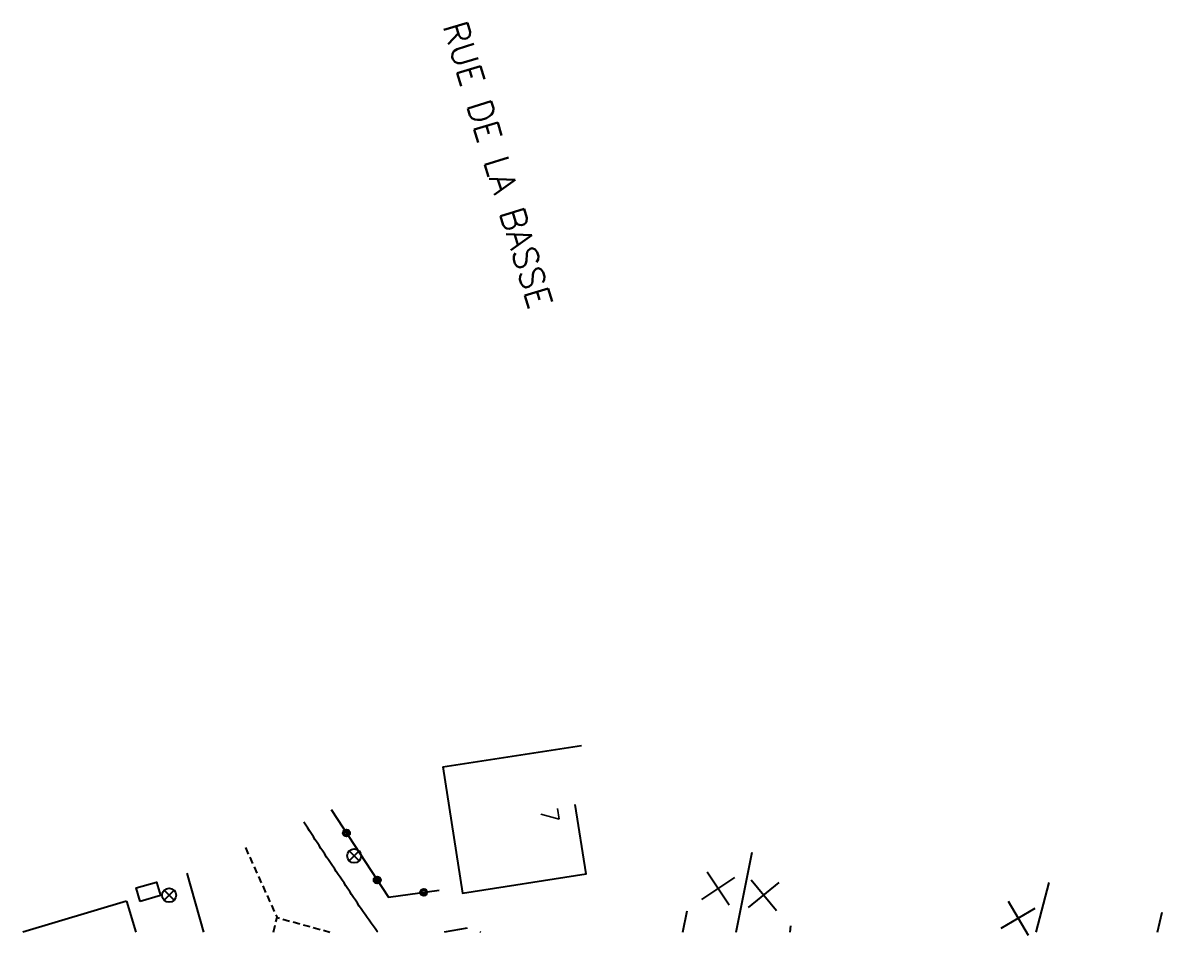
# Model space of a CAD drawing. Header units: millimetres. Extents: x 173999 to 174556, y 130000 to 131000.
# Drawn here: x 174178.9 to 174260.3, y 129999.8 to 130064.8 of the extents above; entities that cross this region are included whole.
import ezdxf
from ezdxf.enums import TextEntityAlignment as Align

# ---------------------------------------------------------------- set-up
doc = ezdxf.new("R2010")
doc.units = ezdxf.units.MM
doc.linetypes.add('DASHED', pattern=[0.75, 0.5, -0.25])
doc.layers.get('0').update_dxf_attribs({"linetype": 'CONTINUOUS'})
for name, color, linetype in [('W0001', 6, 'DASHED'), ('W0008', 7, 'CONTINUOUS'), ('W0100', 7, 'CONTINUOUS'), ('W0322', 7, 'CONTINUOUS'), ('W0469', 7, 'CONTINUOUS'), ('W0989', 7, 'CONTINUOUS'), ('W0991', 7, 'CONTINUOUS'), ('W1102', 7, 'CONTINUOUS'), ('W1471', 7, 'CONTINUOUS')]:
    doc.layers.add(name, color=color, linetype=linetype)
doc.styles.get("Standard").update_dxf_attribs({"font": 'romans.shx', "width": 0.85})

# ---------------------------------------------------------------- blocks, each defined once
blk = doc.blocks.new('t322o')
at = {"color": 0, "linetype": 'Continuous'}
for radius in [0.25, 0.15]:
    blk.add_circle((0, 0), radius, dxfattribs=at)
blk = doc.blocks.new('t991o')
at = {"color": 0, "linetype": 'Continuous'}
for p, q in [((-1, 1), (1, -1)), ((-1, -1), (1, 1))]:
    blk.add_line(p, q, dxfattribs=at)
blk = doc.blocks.new('T1471')
at = {"color": 0, "linetype": 'Continuous', "flags": 128}
blk.add_lwpolyline([(-0.75, -0.5), (-0.75, 0.5), (0.75, 0.5), (0.75, -0.5), (-0.75, -0.5)], dxfattribs=at)
blk = doc.blocks.new('T469')
at = {"color": 0, "linetype": 'Continuous', "flags": 128}
for points in [[(-0.354, 0.354), (0.354, -0.354)], [(-0.354, -0.354), (0.354, 0.354)]]:
    blk.add_lwpolyline(points, dxfattribs=at)
at = {"color": 0, "linetype": 'Continuous'}
blk.add_circle((0, 0), 0.5, dxfattribs=at)

msp = doc.modelspace()

# ---------------------------------------------------------------- linework, layer by layer
at = {"layer": 'W0001', "flags": 128}
for points in [[(174194.828, 130006.021), (174197.089, 130001.034)], [(174196.827, 130000), (174197.089, 130001.034), (174200.851, 130000)]]:
    msp.add_lwpolyline(points, dxfattribs=at)
at = {"layer": 'W0008', "flags": 128}
for points in [[(174204.283, 130000), (174204.244, 130000.049), (174204.092, 130000.245), (174203.944, 130000.441), (174203.798, 130000.64), (174203.654, 130000.84), (174203.511, 130001.041), (174203.371, 130001.243), (174203.232, 130001.447), (174203.094, 130001.651), (174202.957, 130001.856), (174202.82, 130002.062), (174202.685, 130002.267), (174202.55, 130002.474), (174202.414, 130002.68), (174202.279, 130002.886), (174202.143, 130003.092), (174202.007, 130003.297), (174201.87, 130003.502), (174201.733, 130003.707), (174201.594, 130003.911), (174201.455, 130004.116), (174201.317, 130004.321), (174201.179, 130004.527), (174201.042, 130004.732), (174200.904, 130004.938), (174200.767, 130005.143), (174200.63, 130005.349), (174200.494, 130005.556), (174200.357, 130005.762), (174200.221, 130005.968), (174200.085, 130006.175), (174199.95, 130006.382), (174199.815, 130006.589), (174199.68, 130006.796), (174199.545, 130007.004), (174199.411, 130007.211), (174199.277, 130007.419), (174199.143, 130007.627), (174199.009, 130007.835)], [(174190.646, 130004.208), (174191.842, 130000)]]:
    msp.add_lwpolyline(points, dxfattribs=at)
at = {"layer": 'W0100', "flags": 128}
for points in [[(174208.931, 130011.774), (174210.321, 130002.765), (174219.153, 130004.158), (174218.374, 130009.097)], [(174186.353, 130002.192), (174187.002, 130000)], [(174226.055, 130000), (174226.36, 130001.523)], [(174233.725, 130000.434), (174233.681, 130000)]]:
    msp.add_lwpolyline(points, dxfattribs=at)
at = {"layer": 'W0322', "flags": 128}
for points in [[(174200.946, 130008.731), (174205.033, 130002.496), (174208.667, 130002.991)], [(174210.664, 130000.271), (174209.011, 130000)], [(174211.554, 130000.049), (174211.616, 130000)]]:
    msp.add_lwpolyline(points, dxfattribs=at)
at = {"layer": 'W1102', "flags": 128}
for points in [[(174208.931, 130011.774), (174218.814, 130013.299)], [(174229.861, 130000), (174231.001, 130005.693)], [(174251.262, 130000), (174252.177, 130003.526)], [(174186.353, 130002.192), (174178.945, 130000)], [(174259.928, 130000), (174260.255, 130001.425)]]:
    msp.add_lwpolyline(points, dxfattribs=at)

# ---------------------------------------------------------------- block references
at = {"layer": 'W0322'}
for p, rotation in [((174202.043, 130007.058), 303.244755935136), ((174204.236, 130003.713), 303.244755935136), ((174207.555, 130002.84), 7.75354576234795)]:
    msp.add_blockref('t322o', p, dxfattribs=dict(at, rotation=rotation))
at = {"layer": 'W0469'}
for p in [(174202.591, 130005.432), (174189.387, 130002.628)]:
    msp.add_blockref('T469', p, dxfattribs=at)
at = {"layer": 'W0991'}
for p, rotation in [((174228.577, 130003.117), 348.6250759274314), ((174231.827, 130002.638), 354.1618977737162), ((174249.974, 130000.994), 345.5997841720562)]:
    msp.add_blockref('t991o', p, dxfattribs=dict(at, rotation=rotation))
at = {"layer": 'W1471', "rotation": 15.86621897722148}
msp.add_blockref('T1471', (174187.904, 130002.876), dxfattribs=at)

# ---------------------------------------------------------------- texts
at = {"layer": 'W0989'}
msp.add_text('RUE DE LA BASSE', height=1.75, rotation=286.93852, dxfattribs=at).set_placement((174212.838, 130054.72), align=Align.MIDDLE)
at = {"layer": 'W0991'}
msp.add_text('7', height=1.25, rotation=278.77025, dxfattribs=at).set_placement((174216.544, 130008.337), align=Align.MIDDLE)

doc.saveas('drawing.dxf')
